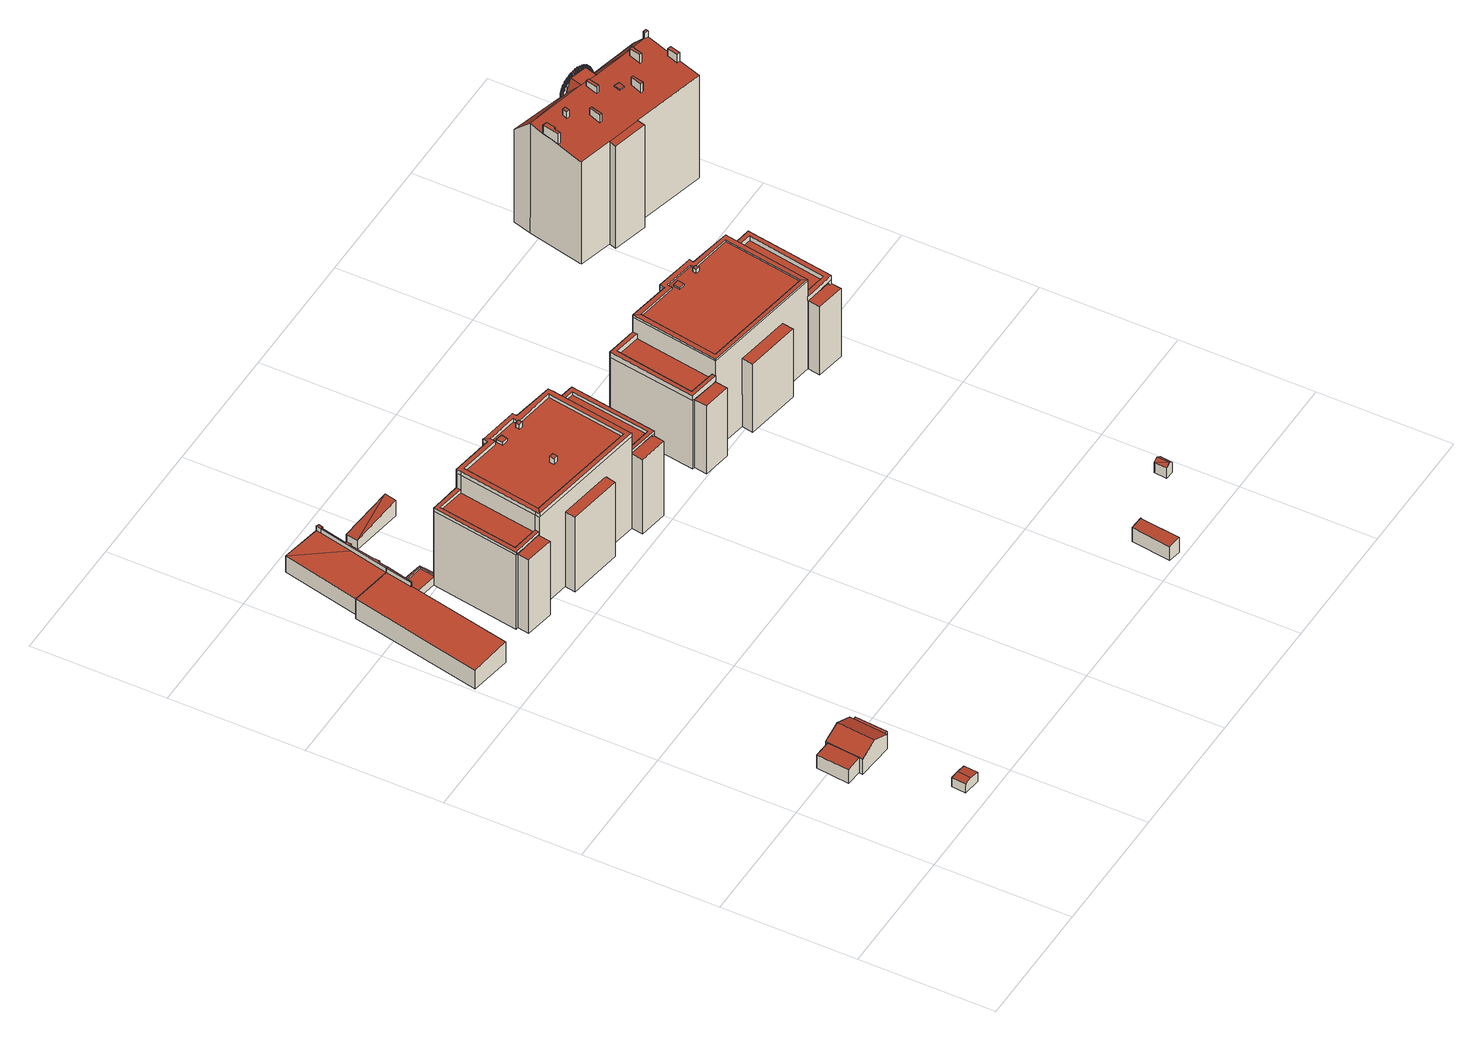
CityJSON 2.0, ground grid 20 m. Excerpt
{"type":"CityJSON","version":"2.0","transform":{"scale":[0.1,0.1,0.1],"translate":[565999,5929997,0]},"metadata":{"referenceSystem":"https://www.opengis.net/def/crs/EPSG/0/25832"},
"CityObjects":{
"building1":{"type":"Building","attributes":{"Grundfläche 2D":"11.895419","Grundhöhe NN":"1.480"},"geometry":[{"type":"Solid","lod":"3","boundaries":[[[[0,1,2,3]],[[4,5,3,2]],[[5,6,0,3]],[[6,7,1,0]],[[7,4,2,1]],[[7,6,5,4]]]],"semantics":{"surfaces":[{"type":"RoofSurface"},{"type":"WallSurface"},{"type":"GroundSurface"}],"values":[[0,1,1,1,1,2]]}}]},
"building2":{"type":"Building","attributes":{"Grundfläche 2D":"5.581081","Grundhöhe NN":"1.355"},"geometry":[{"type":"Solid","lod":"3","boundaries":[[[[8,9,10,11]],[[12,9,8,13]],[[11,10,14,15]],[[13,8,11,15,16]],[[12,13,16,17]],[[14,10,9,12,17]],[[16,15,14,17]]]],"semantics":{"surfaces":[{"type":"RoofSurface"},{"type":"WallSurface"},{"type":"GroundSurface"}],"values":[[0,0,1,1,1,1,2]]}}]},
"building3":{"type":"Building","attributes":{"Grundfläche 2D":"31.903820","Grundhöhe NN":"1.441"},"geometry":[{"type":"Solid","lod":"3","boundaries":[[[[18,19,20,21]],[[21,22,23,18]],[[19,18,23,24,25]],[[20,19,25,26]],[[22,21,20,26,27]],[[23,22,27,24]],[[27,26,25,24]]]],"semantics":{"surfaces":[{"type":"RoofSurface"},{"type":"WallSurface"},{"type":"GroundSurface"}],"values":[[0,0,1,1,1,1,2]]}}]},
"building4":{"type":"Building","attributes":{"Grundfläche 2D":"3.603369","Grundhöhe NN":"1.437"},"geometry":[{"type":"Solid","lod":"3","boundaries":[[[[28,29,30,31]],[[32,33,31,30]],[[33,34,28,31]],[[34,35,29,28]],[[35,32,30,29]],[[35,34,33,32]]]],"semantics":{"surfaces":[{"type":"RoofSurface"},{"type":"WallSurface"},{"type":"GroundSurface"}],"values":[[0,1,1,1,1,2]]}}]},
"building5":{"type":"Building","attributes":{"Grundfläche 2D":"125.593723","Grundhöhe NN":"0.376"},"children":["building5-1"],"geometry":[{"type":"Solid","lod":"3","boundaries":[[[[36,37,38,39,40,41]],[[41,40,42,43]],[[36,41,43,44]],[[37,36,44,45]],[[38,37,45,46]],[[40,39,38,46,42]],[[44,43,42,46,45]]]],"semantics":{"surfaces":[{"type":"RoofSurface"},{"type":"WallSurface"},{"type":"GroundSurface"}],"values":[[0,1,1,1,1,1,2]]}}]},
"building5-1":{"type":"BuildingInstallation","parents":["building5"],"geometry":[{"type":"MultiSurface","lod":"3","boundaries":[[[47,48,49,50]],[[50,49,41,51]],[[51,39,47,50]],[[39,40,48,47]],[[40,41,49,48]]],"semantics":{"surfaces":[{"type":"RoofSurface"},{"type":"WallSurface"}],"values":[0,1,1,1,1]}}]},
"building6":{"type":"Building","attributes":{"Grundfläche 2D":"74.541011","Grundhöhe NN":"1.148"},"children":["building6-1"],"geometry":[{"type":"Solid","lod":"3","boundaries":[[[[52,53,36,40,54,55,56]],[[54,57,58,59,55]],[[60,61,53,52,56,62,63]],[[62,56,64,65]],[[66,60,63]],[[67,60,66]],[[54,40,68,69]],[[70,58,57,54,69,71]],[[59,58,70,72]],[[55,59,72,73]],[[56,55,73,74]],[[64,56,74,75]],[[65,64,75,76]],[[77,62,65,76]],[[63,62,77,78]],[[66,63,78,79]],[[67,66,79,80]],[[60,67,80,81]],[[82,53,61,60,81,83]],[[36,53,82,84]],[[40,36,84,68]],[[75,74,73,72,70,71,69,68,84,82,83,81,80,79,78,77,76]]]],"semantics":{"surfaces":[{"type":"RoofSurface"},{"type":"WallSurface"},{"type":"GroundSurface"}],"values":[[0,0,0,0,0,0,1,1,1,1,1,1,1,1,1,1,1,1,1,1,1,2]]}}]},
"building6-1":{"type":"BuildingInstallation","parents":["building6"],"geometry":[{"type":"MultiSurface","lod":"3","boundaries":[[[85,86,49,48,87,88,89,90,91,92,93,94,95,96,97,98,99]],[[41,40,48,49]],[[40,54,87,48]],[[54,57,58,89,88,87]],[[58,59,90,89]],[[59,55,91,90]],[[55,56,92,91]],[[64,93,92,56]],[[64,65,94,93]],[[65,62,95,94]],[[62,63,96,95]],[[97,96,63,66]],[[66,67,98,97]],[[99,98,67,60]],[[60,61,85,99]],[[61,100,86,85]],[[86,100,101,52,41,49]]],"semantics":{"surfaces":[{"type":"RoofSurface"},{"type":"WallSurface"}],"values":[0,1,1,1,1,1,1,1,1,1,1,1,1,1,1,1,1]}}]},
"building7":{"type":"Building","attributes":{"Grundfläche 2D":"13.864968","Grundhöhe NN":"1.549"},"geometry":[{"type":"Solid","lod":"3","boundaries":[[[[102,103,104]],[[102,104,105]],[[106,107,104,103]],[[107,108,105,104]],[[108,109,102,105]],[[109,106,103,102]],[[109,108,107,106]]]],"semantics":{"surfaces":[{"type":"RoofSurface"},{"type":"WallSurface"},{"type":"GroundSurface"}],"values":[[0,0,1,1,1,1,2]]}}]},
"building8":{"type":"Building","attributes":{"Grundfläche 2D":"429.641172","Grundhöhe NN":"0.350"},"children":["building8-1","building8-2","building8-3","building8-4"],"geometry":[{"type":"Solid","lod":"3","boundaries":[[[[110,111,112,113,114,115,116,117,118,119,120,121]],[[122,123,124,125,126,127,128,129,130,131,132]],[[133,134,135,136,137,138,139,140,141,142,143,144,145,146]],[[147,148,149,150,151,152,138,137,153,154,155,156,157,158,146,145,159,160,161]],[[162,163,164,165,166,167,168,169]],[[170,171,172,173,174]],[[175,176,177,178]],[[179,180,181,182,183,184,185,186,187,188,189,190]],[[191,192,193,194]],[[195,196,197,198]],[[199,200,201,202,203]],[[204,205,206,207]],[[208,205,204,209,115,114,113,112]],[[209,210,116,115]],[[211,117,116,210]],[[174,173,120,119]],[[121,120,173,172]],[[172,171,170,111,110,121]],[[177,176,128,127]],[[129,128,176,175]],[[130,129,175,178]],[[212,213,214,122,132,131]],[[214,215,123,122]],[[215,216,217,218,126,125,124,123]],[[219,220,221,140,139,138]],[[221,222,141,140]],[[222,223,142,141]],[[223,224,143,142]],[[224,225,226,145,144,143]],[[179,190,133,146]],[[190,189,134,133]],[[189,188,187,186,137,136,135,134]],[[227,228,229,219,138,152,151,150]],[[186,185,184,154,153,137]],[[184,183,155,154]],[[183,182,181,157,156,155]],[[181,180,158,157]],[[180,179,146,158]],[[226,230,159,145]],[[230,231,232,233,234,148,147,161,160,159]],[[234,235,149,148]],[[235,227,150,149]],[[236,167,166,165,237,238]],[[168,167,236,239]],[[162,169,168,239,240]],[[163,162,240,241]],[[191,194,242,243]],[[192,191,243,244]],[[193,192,244,245]],[[246,247,209,204,205,208,248,249,205,204]],[[210,209,247,250]],[[211,210,250,251]],[[165,164,163,214,213,212,252,237]],[[214,163,241,253,215]],[[203,254,218,217,216,215,253,255,200,199]],[[197,196,256,257]],[[198,197,257,258]],[[195,198,258,259]],[[193,245,260,230,226,261,242,194]],[[111,170,174,119,118,117,211,251,234,233,232,231,230,260,248,208,112]],[[235,234,251,262]],[[263,227,235,262]],[[229,228,227,263,264,265,266,219],[195,259,256,196]],[[267,221,220,219,266,268]],[[222,221,267,252,212,131]],[[225,224,127,126,218,254,261,226]],[[223,222,131,130]],[[224,223,130,178,177,127]],[[201,200,255,269]],[[202,201,269,270]],[[203,202,270,254]],[[206,205,249,271]],[[207,206,271,272]],[[204,207,272,246]],[[236,238,237,252,267,268,266,265,264,263,262,251,250,247,246,272,271,249,248,260,245,244,243,242,261,254,270,269,255,253,241,240,239]],[[256,259,258,257]]]],"semantics":{"surfaces":[{"type":"RoofSurface"},{"type":"WallSurface"},{"type":"GroundSurface"}],"values":[[0,0,0,0,0,0,0,0,0,0,0,0,1,1,1,1,1,1,1,1,1,1,1,1,1,1,1,1,1,1,1,1,1,1,1,1,1,1,1,1,1,1,1,1,1,1,1,1,1,1,1,1,1,1,1,1,1,1,1,1,1,1,1,1,1,1,1,1,1,1,1,1,1,1,2,2]]}}]},
"building8-1":{"type":"BuildingInstallation","parents":["building8"],"geometry":[{"type":"MultiSurface","lod":"3","boundaries":[[[273,274,275,276,277]],[[278,275,274,273,279,280]],[[276,275,278,281]],[[277,276,281,282]],[[273,277,282,279]]],"semantics":{"surfaces":[{"type":"RoofSurface"},{"type":"WallSurface"}],"values":[0,1,1,1,1]}}]},
"building8-2":{"type":"BuildingInstallation","parents":["building8"],"geometry":[{"type":"MultiSurface","lod":"3","boundaries":[[[283,284,285,286]],[[286,285,287,288]],[[283,286,288,289]],[[284,283,289,290]],[[285,284,290,287]]],"semantics":{"surfaces":[{"type":"RoofSurface"},{"type":"WallSurface"}],"values":[0,1,1,1,1]}}]},
"building8-3":{"type":"BuildingInstallation","parents":["building8"],"geometry":[{"type":"MultiSurface","lod":"3","boundaries":[[[291,292,293,294]],[[292,291,182,295]],[[293,292,295,296]],[[294,293,296,297]],[[291,294,297,182]]],"semantics":{"surfaces":[{"type":"RoofSurface"},{"type":"WallSurface"}],"values":[0,1,1,1,1]}}]},
"building8-4":{"type":"BuildingInstallation","parents":["building8"],"geometry":[{"type":"MultiSurface","lod":"3","boundaries":[[[298,299,300,301,302,303,304]],[[169,305,300,299]],[[164,301,300,305]],[[301,164,165,302]],[[165,166,167,304,303,302]],[[167,168,298,304]],[[168,169,299,298]]],"semantics":{"surfaces":[{"type":"RoofSurface"},{"type":"WallSurface"}],"values":[0,1,1,1,1,1,1]}}]},
"building9":{"type":"Building","attributes":{"Grundfläche 2D":"11.379469","Grundhöhe NN":"1.459"},"geometry":[{"type":"Solid","lod":"3","boundaries":[[[[306,307,308,309,310]],[[306,310,311,312]],[[310,309,313,311]],[[307,306,312,314]],[[308,307,314,315]],[[309,308,315,313]],[[313,315,314,312,311]]]],"semantics":{"surfaces":[{"type":"RoofSurface"},{"type":"WallSurface"},{"type":"GroundSurface"}],"values":[[0,1,1,1,1,1,2]]}}]},
"building10":{"type":"Building","attributes":{"Grundfläche 2D":"2.597686","Grundhöhe NN":"1.301"},"geometry":[{"type":"Solid","lod":"3","boundaries":[[[[316,317,318,319]],[[317,320,321]],[[316,320,317]],[[319,318,322,323]],[[320,316,319,323,324]],[[321,320,324,325]],[[322,318,317,321,325]],[[323,322,325,324]]]],"semantics":{"surfaces":[{"type":"RoofSurface"},{"type":"WallSurface"},{"type":"GroundSurface"}],"values":[[0,0,0,1,1,1,1,2]]}}]},
"building11":{"type":"Building","attributes":{"Grundfläche 2D":"421.848076","Grundhöhe NN":"1.162"},"children":["building11-1","building11-2"],"geometry":[{"type":"Solid","lod":"3","boundaries":[[[[326,327,328,329,330,331,332,333,334]],[[335,336,337,338,339,340,341,342,343,329,328,344,345,346,347,348,349,350,334,333,351]],[[352,353,354,355,356,357,358,359,360]],[[361,362,363,364,365,366,367,368,369,370,371,372]],[[373,374,375,376,377,378,379,380,381,382,383]],[[384,385,386,387,388]],[[389,390,391,392]],[[393,394,395,396]],[[397,398,399,400,401]],[[402,403,404,405]],[[406,407,408,409]],[[410,411,412,331,330,329]],[[412,413,414,333,332,331]],[[375,374,326,334]],[[327,326,374,373]],[[373,383,328,327]],[[383,382,344,328]],[[381,345,344,382]],[[381,380,379,347,346,345]],[[379,378,348,347]],[[378,377,349,348]],[[377,376,350,349]],[[334,350,376,375]],[[414,415,416,335,351,333]],[[416,417,336,335]],[[417,418,337,336]],[[418,419,338,337]],[[419,420,421,422,341,340,339,338]],[[422,423,424,343,342,341]],[[424,410,329,343]],[[385,354,353,352,387,386]],[[355,354,385,384]],[[384,388,356,355]],[[425,358,357,426]],[[425,427,359,358]],[[427,428,429,360,359]],[[430,431,432,433,367,366,365,364,363,434]],[[433,435,436,369,368,367]],[[436,437,370,369]],[[372,371,389,392]],[[361,372,392,391]],[[391,390,362,361]],[[393,396,438,439]],[[394,393,439,440]],[[395,394,440,441]],[[411,410,357,356,388,387,352,360,429,442,412]],[[395,441,443,444,434,363,414,413,412,442,438,396]],[[390,389,416,415,414,363,362]],[[416,389,371]],[[417,416,371,370]],[[417,370,437,445,446,418]],[[419,418,446,447]],[[421,420,419,447,448,449,450,422],[402,451,452,403]],[[453,424,423,422,450,454]],[[410,455,426,357]],[[410,424,453,455]],[[400,399,456,457]],[[401,400,457,458]],[[397,401,458,459]],[[404,403,452,460]],[[405,404,460,461]],[[402,405,461,451]],[[462,463,406,409]],[[407,406,463,464]],[[408,407,464,465]],[[466,425,426,455]],[[427,425,466,467]],[[428,427,467,462,409,408,465,442,429]],[[456,399,398,397,459,468,433,432,431,430,434,444]],[[469,436,435,433,468,470]],[[437,436,469,445]],[[452,451,461,460]],[[462,467,466,455,453,454,450,449,448,447,446,445,469,470,468,459,458,457,456,444,443,441,440,439,438,442,465,464,463]]]],"semantics":{"surfaces":[{"type":"RoofSurface"},{"type":"WallSurface"},{"type":"GroundSurface"}],"values":[[0,0,0,0,0,0,0,0,0,0,0,1,1,1,1,1,1,1,1,1,1,1,1,1,1,1,1,1,1,1,1,1,1,1,1,1,1,1,1,1,1,1,1,1,1,1,1,1,1,1,1,1,1,1,1,1,1,1,1,1,1,1,1,1,1,1,1,1,1,1,1,2,2]]}}]},
"building11-1":{"type":"BuildingInstallation","parents":["building11"],"geometry":[{"type":"MultiSurface","lod":"3","boundaries":[[[471,472,473,474,475]],[[476,473,472,471,477,478]],[[474,473,476,479]],[[475,474,479,480]],[[471,475,480,477]]],"semantics":{"surfaces":[{"type":"RoofSurface"},{"type":"WallSurface"}],"values":[0,1,1,1,1]}}]},
"building11-2":{"type":"BuildingInstallation","parents":["building11"],"geometry":[{"type":"MultiSurface","lod":"3","boundaries":[[[481,482,483,484]],[[485,486,484,483]],[[481,484,486,487]],[[482,481,487,488]],[[488,485,483,482]]],"semantics":{"surfaces":[{"type":"RoofSurface"},{"type":"WallSurface"}],"values":[0,1,1,1,1]}}]},
"building12":{"type":"Building","attributes":{"Grundfläche 2D":"256.492171","Grundhöhe NN":"1.486"},"children":["building12-1","building12-2","building12-3","building12-4","building12-5","building12-6","building12-7","building12-8","building12-9","building12-10"],"geometry":[{"type":"MultiSurface","lod":"3","boundaries":[[[489,490,491]],[[491,490,492,493]],[[492,490,494]],[[490,489,494]],[[491,493,495,496,489]],[[497,498,499,500,501,502,503,504,505,506,507,508,509,510,511,512,513,489,514,515]],[[513,516,517,518,519]],[[520,521,522,518,523]],[[522,524,518]],[[518,524,513,519]],[[515,489,496,495]],[[489,515,514]],[[512,511,517,516,513]],[[525,526,527,528,529,520,523,518,517,495,493,530,531,532,533,534]],[[525,535,536,526]],[[510,537,538,509,539,540,541,542,543,544,545,501,499,498,497,515,495,517,511]],[[493,492,546,547]],[[510,509,548,549]],[[550,522,521,520,551,552]],[[524,522,550,553]],[[513,524,553,554]],[[489,513,554,555]],[[494,489,555,556]],[[492,494,556,546]],[[525,534,557,558]],[[536,535,559,560]],[[527,526,561,562]],[[535,525,558,559]],[[526,536,560,561]],[[520,529,528,527,562,551]],[[548,509,538,537,510,549,563,564]],[[509,508,539]],[[542,541,540,539,508,507,506,505,504,503,502,501,545,544,543]],[[557,534,533,532,531,530,493,547,565]],[[560,559,558,557,565,547,546,556,555,554,553,550,552,551,562,561],[548,564,563,549,566,549]]],"semantics":{"surfaces":[{"type":"RoofSurface"},{"type":"WallSurface"},{"type":"GroundSurface"}],"values":[0,0,0,0,0,0,0,0,0,0,0,0,0,0,0,0,1,1,1,1,1,1,1,1,1,1,1,1,1,1,1,1,1,1,2]}}]},
"building12-1":{"type":"BuildingInstallation","parents":["building12"],"geometry":[{"type":"MultiSurface","lod":"3","boundaries":[[[567,568,569,570]],[[571,572,570]],[[572,573,570]],[[573,567,570]],[[571,574,575,572]],[[576,577,575,574]],[[578,579,577,576]],[[578,580,581,579]],[[582,583,567,573]],[[584,585,581,580]],[[586,587,585,584]],[[588,589,587,586]],[[588,590,591,589]],[[590,592,593,591]],[[594,595,593,592]],[[594,596,597,595]],[[514,598,597,596]],[[514,599,598]],[[600,598,599,601]],[[602,600,601,603]],[[604,602,603,605]],[[604,605,606,607]],[[608,609,610,611,501]],[[611,610,607]],[[608,545,612,609]],[[606,611,607]],[[545,544,613,612]],[[544,614,615,613]],[[614,616,617,615]],[[616,618,619,617]],[[618,620,621,619]],[[620,622,623,621]],[[622,509,624,623]],[[538,625,624,509]],[[538,537,626,625]],[[510,627,626,537]],[[510,628,629,627]],[[628,630,631,629]],[[630,632,633,631]],[[634,633,632,635]],[[512,636,634,635,637]],[[638,639,636,512]],[[638,640,641,639]],[[640,642,643,641]],[[642,644,645,643]],[[644,646,647,645]],[[648,649,647,646]],[[650,651,649,648]],[[650,652,653,651]],[[652,654,655,653]],[[654,656,657,655]],[[656,658,659,657]],[[658,660,661,659]],[[660,662,663,661]],[[664,665,663,662]],[[666,665,664]],[[667,666,668,669]],[[667,670,666]],[[670,665,666]],[[671,672,670,667]],[[570,569,673]],[[673,674,675,676,677,496,678,586,584,580,578,576,574,571,570]],[[588,586,678,679,680,681,596,594,592,590]],[[608,501,502,503,504,505,506,507,508,682,683,684,685,510,537,538,509,622,620,618,616,614,544,545]],[[685,686,687,632,635,632,630,628,510]],[[512,688,689,690,691,516,654,652,650,648,646,644,642,640,638]],[[516,692,693,658,656,654]],[[693,660,658]],[[693,662,660]],[[693,694,695,666,664,662]],[[668,666,695]],[[696,697,672,671,667,669,519]],[[697,698,665,670,672]],[[698,513,663,665]],[[513,661,663]],[[513,659,661]],[[513,699,700,701,702,703,704,643,645,647,649,651,653,655,657,659]],[[704,705,706,707,708,709,710,711,712,713,714,715,716,717,718,719,720,721,722,723,604,607,610,609,612,613,615,617,619,621,623,624,625,626,627,629,631,633,634,636,639,641,643]],[[723,724,725,726,727,728,729,730,731,732,733,585,587,589,591,593,595,597,598,600,602,604]],[[585,733,489,734,735,572,575,577,579,581]],[[735,736,573,572]],[[736,490,583,582,573]],[[568,567,583,490,491]]],"semantics":{"surfaces":[{"type":"RoofSurface"},{"type":"WallSurface"}],"values":[0,0,0,0,0,0,0,0,0,0,0,0,0,0,0,0,0,0,0,0,0,0,0,0,0,0,0,0,0,0,0,0,0,0,0,0,0,0,0,0,0,0,0,0,0,0,0,0,0,0,0,0,0,0,0,0,0,0,0,0,1,1,1,1,1,1,1,1,1,1,1,1,1,1,1,1,1,1,1,1,1,1,1]}}]},
"building12-2":{"type":"BuildingInstallation","parents":["building12"],"geometry":[{"type":"MultiSurface","lod":"3","boundaries":[[[737,738,739,740,741]],[[520,521,739,738]],[[740,739,521,742]],[[742,743,523,737,741,740]],[[738,737,523,520]]],"semantics":{"surfaces":[{"type":"RoofSurface"},{"type":"WallSurface"}],"values":[0,1,1,1,1]}}]},
"building12-3":{"type":"BuildingInstallation","parents":["building12"],"geometry":[{"type":"MultiSurface","lod":"3","boundaries":[[[744,745,746,747]],[[747,746,748,749]],[[744,747,749,750]],[[745,744,750,751]],[[746,745,751,748]]],"semantics":{"surfaces":[{"type":"RoofSurface"},{"type":"WallSurface"}],"values":[0,1,1,1,1]}}]},
"building12-4":{"type":"BuildingInstallation","parents":["building12"],"geometry":[{"type":"MultiSurface","lod":"3","boundaries":[[[752,753,754,755]],[[755,754,756,757]],[[752,755,757,758]],[[753,752,758,759]],[[754,753,759,756]]],"semantics":{"surfaces":[{"type":"RoofSurface"},{"type":"WallSurface"}],"values":[0,1,1,1,1]}}]},
"building12-5":{"type":"BuildingInstallation","parents":["building12"],"geometry":[{"type":"MultiSurface","lod":"3","boundaries":[[[760,761,762,763]],[[763,762,528,529]],[[529,764,760,763]],[[761,760,764,765]],[[765,528,762,761]]],"semantics":{"surfaces":[{"type":"RoofSurface"},{"type":"WallSurface"}],"values":[0,1,1,1,1]}}]},
"building12-6":{"type":"BuildingInstallation","parents":["building12"],"geometry":[{"type":"MultiSurface","lod":"3","boundaries":[[[766,767,768,769]],[[769,768,770,771]],[[771,772,766,769]],[[772,773,767,766]],[[768,767,773,770]]],"semantics":{"surfaces":[{"type":"RoofSurface"},{"type":"WallSurface"}],"values":[0,1,1,1,1]}}]},
"building12-7":{"type":"BuildingInstallation","parents":["building12"],"geometry":[{"type":"MultiSurface","lod":"3","boundaries":[[[774,775,776,777]],[[777,776,778,779]],[[774,777,779,780]],[[775,774,780,781]],[[776,775,781,778]]],"semantics":{"surfaces":[{"type":"RoofSurface"},{"type":"WallSurface"}],"values":[0,1,1,1,1]}}]},
"building12-8":{"type":"BuildingInstallation","parents":["building12"],"geometry":[{"type":"MultiSurface","lod":"3","boundaries":[[[782,783,784,785]],[[785,784,786,787]],[[782,785,787,788]],[[783,782,788,789]],[[784,783,789,786]]],"semantics":{"surfaces":[{"type":"RoofSurface"},{"type":"WallSurface"}],"values":[0,1,1,1,1]}}]},
"building12-9":{"type":"BuildingInstallation","parents":["building12"],"geometry":[{"type":"MultiSurface","lod":"3","boundaries":[[[790,791,792,793]],[[792,791,794,795]],[[793,792,795,796]],[[790,793,796,797]],[[791,790,797,794]]],"semantics":{"surfaces":[{"type":"RoofSurface"},{"type":"WallSurface"}],"values":[0,1,1,1,1]}}]},
"building12-10":{"type":"BuildingInstallation","parents":["building12"],"geometry":[{"type":"MultiSurface","lod":"3","boundaries":[[[798,799,800,801,802,803]],[[532,804,798,803]],[[805,799,798,804]],[[805,806,800,799]],[[807,801,800,806]],[[807,530,802,801]],[[530,531,532,803,802]]],"semantics":{"surfaces":[{"type":"RoofSurface"},{"type":"WallSurface"}],"values":[0,1,1,1,1,1,1]}}]}
},
"vertices":[
[74,211,38],[69,162,38],[94,160,40],[98,208,40],[94,160,15],[98,208,15],[74,211,15],[69,162,15],
[138,23,31],[140,43,31],[128,45,30],[126,24,30],[154,42,30],[152,21,30],[128,45,14],[126,24,14],[152,21,14],[154,42,14],
[121,153,52],[149,150,40],[154,207,40],[126,210,52],[99,212,40],[93,155,40],[93,155,14],[149,150,14],[154,207,14],[99,212,14],
[157,155,36],[161,203,36],[154,203,36],[149,155,36],[154,203,14],[149,155,14],[157,155,14],[161,203,14],
[44,862,38],[3,666,37],[65,656,40],[97,810,40],[106,850,40],[104,851,40],[106,850,4],[104,851,4],[44,862,4],[3,666,4],[65,656,4],
[97,810,48],[106,850,48],[104,851,48],[96,810,48],[96,810,40],
[117,910,40],[70,978,39],[109,865,40],[111,871,40],[119,912,40],[110,865,40],[111,864,40],[112,871,40],[132,965,40],[129,966,40],[120,918,40],[129,958,40],[121,911,40],[122,918,40],[131,958,40],[133,965,40],[106,850,11],[109,865,11],[111,864,11],[110,865,11],[112,871,11],[111,871,11],[119,912,11],[121,911,11],[122,918,11],[120,918,11],[129,958,11],[131,958,11],[133,965,11],[132,965,11],[70,978,11],[129,966,11],[44,862,11],
[129,966,48],[128,959,48],[109,865,48],[110,865,48],[111,864,48],[112,871,48],[111,871,48],[119,912,48],[121,911,48],[122,918,48],[120,918,48],[129,958,48],[131,958,48],[133,965,48],[132,965,48],[128,959,40],[118,913,40],
[147,916,31],[225,904,42],[228,921,43],[150,934,31],[225,904,15],[228,921,15],[150,934,15],[147,916,15],
[362,643,137],[361,643,137],[360,638,137],[361,638,137],[404,631,137],[407,630,137],[428,761,137],[381,769,137],[380,763,137],[380,762,137],[420,756,137],[402,637,137],[147,806,137],[126,675,137],[130,675,137],[132,674,137],[173,668,137],[174,674,137],[133,680,137],[152,799,137],[193,792,137],[194,799,137],[153,805,137],[200,791,169],[263,781,169],[264,783,169],[264,788,169],[265,789,169],[259,797,169],[258,790,169],[257,789,169],[194,799,169],[193,792,169],[174,674,169],[173,668,169],[173,667,169],[181,673,169],[380,763,169],[381,769,169],[318,780,169],[319,787,169],[318,787,169],[260,796,169],[269,788,169],[311,781,169],[310,774,169],[310,773,169],[373,764,169],[354,645,169],[360,637,169],[360,638,169],[380,762,169],[116,811,16],[147,806,16],[150,806,16],[153,805,16],[153,806,16],[156,831,16],[120,837,16],[120,834,16],[361,643,132],[362,643,132],[402,637,132],[420,756,132],[380,762,132],[152,799,132],[133,680,132],[174,674,132],[193,792,132],[181,673,163],[354,645,163],[373,764,163],[310,773,163],[310,774,163],[311,781,163],[269,788,163],[265,789,163],[264,788,163],[264,783,163],[263,781,163],[200,791,163],[223,643,132],[305,630,132],[308,646,132],[226,659,132],[260,796,41],[318,787,41],[320,799,41],[261,809,41],[132,674,131],[130,675,131],[127,657,131],[170,650,131],[173,668,131],[404,631,132],[361,638,132],[358,620,132],[401,613,132],[360,638,132],[407,630,132],[428,761,132],[381,769,132],[194,799,132],[153,805,132],[147,806,132],[126,675,132],[130,675,132],[132,674,132],[173,668,132],[259,797,163],[258,790,163],[257,789,163],[194,799,163],[193,792,163],[174,674,163],[173,668,163],[173,667,163],[319,787,163],[318,787,163],[260,796,163],[360,637,163],[360,638,163],[380,762,163],[380,763,163],[381,769,163],[318,780,163],[156,831,3],[153,805,3],[153,806,3],[120,837,3],[116,811,3],[147,806,3],[226,659,3],[223,643,3],[305,630,3],[308,646,3],[404,631,3],[407,630,3],[360,638,3],[361,638,3],[428,761,3],[381,769,3],[194,799,3],[126,675,3],[173,668,3],[130,675,3],[318,787,39],[320,799,39],[261,809,39],[260,796,39],[360,637,3],[173,667,3],[318,780,3],[319,787,3],[318,787,3],[260,796,3],[259,797,3],[257,789,3],[258,790,3],[127,657,3],[170,650,3],[358,620,3],[401,613,3],
[268,782,168],[268,780,168],[267,772,168],[276,771,168],[278,780,168],[267,772,163],[268,782,163],[268,780,163],[276,771,163],[278,780,163],
[274,697,173],[275,704,173],[268,705,173],[267,698,173],[268,705,163],[267,698,163],[274,697,163],[275,704,163],
[310,773,171],[304,774,171],[303,768,171],[309,767,171],[304,774,163],[303,768,163],[309,767,163],
[120,837,18],[120,834,18],[153,829,18],[150,806,18],[153,805,18],[153,806,18],[156,831,18],[153,829,16],
[654,62,41],[635,64,39],[627,5,39],[646,2,41],[653,60,41],[653,60,15],[654,62,15],[646,2,15],[635,64,15],[627,5,15],
[768,101,36],[766,82,36],[773,82,31],[775,101,31],[762,102,31],[760,83,31],[773,82,13],[775,101,13],[762,102,13],[760,83,13],
[540,615,168],[559,733,168],[559,734,168],[553,742,168],[533,616,168],[532,610,168],[712,581,168],[718,580,168],[713,587,168],[739,705,168],[740,711,168],[676,722,168],[678,729,168],[677,729,168],[619,739,168],[618,739,168],[617,732,168],[617,731,168],[560,733,168],[622,723,168],[623,725,168],[623,731,168],[670,723,168],[669,716,168],[732,706,168],[719,586,168],[533,616,139],[532,616,139],[492,623,139],[512,742,139],[552,735,139],[553,742,139],[506,749,139],[486,618,139],[532,610,139],[760,580,139],[719,586,139],[718,580,139],[719,579,139],[759,573,139],[762,573,139],[766,572,139],[786,697,139],[787,704,139],[740,711,139],[739,705,139],[780,698,139],[559,733,165],[540,615,165],[713,587,165],[732,706,165],[669,716,165],[670,723,165],[623,731,165],[623,725,165],[622,723,165],[560,733,165],[559,734,165],[512,742,131],[492,623,131],[532,616,131],[533,616,131],[552,735,131],[739,705,131],[719,586,131],[760,580,131],[780,698,131],[582,584,130],[664,571,130],[667,588,130],[585,601,130],[762,573,130],[759,573,130],[719,579,130],[716,561,130],[759,554,130],[619,739,41],[677,729,41],[679,742,41],[621,751,41],[486,598,130],[528,591,130],[531,610,130],[489,617,130],[553,742,165],[533,616,165],[532,610,165],[712,581,165],[718,580,165],[719,586,165],[739,705,165],[740,711,165],[676,722,165],[678,729,165],[677,729,165],[619,739,165],[618,739,165],[617,732,165],[617,731,165],[506,749,131],[553,742,131],[486,618,131],[531,610,131],[532,610,131],[719,579,131],[759,573,131],[762,573,131],[766,572,131],[718,580,131],[786,697,131],[787,704,131],[740,711,131],[585,601,12],[582,584,12],[664,571,12],[667,588,12],[532,610,12],[712,581,12],[718,580,12],[740,711,12],[676,722,12],[678,729,12],[677,729,12],[619,739,12],[618,739,12],[619,739,39],[677,729,39],[617,731,12],[617,732,12],[553,742,12],[719,579,12],[716,561,12],[759,554,12],[762,573,12],[679,742,39],[621,751,39],[489,617,12],[486,598,12],[528,591,12],[531,610,12],[506,749,12],[486,618,12],[766,572,12],[787,704,12],[786,697,12],
[628,724,168],[627,723,168],[626,714,168],[635,713,168],[637,723,168],[626,714,165],[628,724,165],[627,723,165],[635,713,165],[637,723,165],
[668,709,172],[668,715,172],[663,716,172],[662,710,172],[663,716,165],[662,710,165],[668,709,165],[668,715,165],
[856,1011,178],[852,1012,178],[851,1010,180],[774,1036,176],[766,1008,205],[857,1015,173],[860,986,205],[857,1007,183],[866,1004,205],[867,1004,205],[868,1003,205],[869,1003,205],[871,1003,205],[873,1002,204],[875,1002,204],[876,1001,204],[877,1001,204],[879,1001,204],[880,1000,204],[881,1000,204],[882,1000,205],[886,999,205],[891,997,205],[893,997,202],[905,998,177],[864,1005,202],[865,1004,205],[902,995,181],[886,978,205],[939,965,205],[908,996,179],[979,955,205],[980,959,201],[986,980,177],[974,957,205],[906,1001,174],[797,910,193],[848,898,193],[959,870,193],[966,902,198],[970,917,200],[761,987,202],[758,972,200],[756,962,198],[747,925,193],[747,923,193],[793,899,193],[845,886,193],[885,999,205],[884,999,205],[881,1000,205],[880,1000,205],[879,1001,205],[877,1001,205],[876,1001,205],[875,1002,205],[873,1002,205],[774,1036,15],[766,1008,15],[882,1000,15],[886,999,15],[986,980,15],[979,955,15],[980,959,15],[906,1001,15],[905,998,15],[856,1011,15],[857,1015,15],[747,923,15],[797,910,15],[793,899,15],[845,886,15],[848,898,15],[959,870,15],[885,999,15],[884,999,15],[747,925,15],[891,997,15],
[851,1010,183],[850,1009,181],[851,1008,182],[852,1008,188],[853,1008,189],[854,1011,193],[853,1011,192],[854,1007,190],[855,1011,194],[854,1007,191],[855,1011,195],[855,1007,193],[856,1011,197],[856,1007,194],[857,1010,198],[852,1012,185],[852,1012,184],[857,1007,195],[858,1010,199],[858,1006,196],[859,1010,200],[859,1006,197],[860,1010,201],[860,1006,198],[861,1009,202],[861,1005,199],[862,1009,203],[862,1005,200],[863,1009,204],[863,1005,201],[864,1008,205],[865,1008,206],[865,1005,202],[867,1008,206],[866,1004,203],[868,1007,207],[867,1004,203],[869,1007,208],[868,1004,204],[869,1003,204],[870,1007,208],[872,1002,205],[873,1006,209],[872,1006,209],[870,1003,204],[874,1006,209],[876,1005,209],[876,1001,206],[877,1005,210],[877,1001,206],[878,1005,210],[879,1001,206],[880,1004,210],[880,1000,206],[881,1004,210],[881,1000,206],[882,1004,210],[883,1003,209],[885,1003,209],[886,1003,209],[887,1002,209],[888,999,204],[888,1002,208],[889,998,204],[890,1002,208],[890,998,203],[891,1002,207],[892,1001,207],[891,998,203],[894,1001,206],[892,997,202],[894,997,201],[895,1001,205],[895,997,200],[896,1000,204],[896,996,199],[897,1000,203],[897,996,199],[898,1000,203],[898,996,198],[899,1000,202],[899,996,196],[900,999,200],[900,995,195],[901,999,199],[901,995,194],[902,999,198],[902,995,193],[903,999,197],[903,995,192],[904,999,196],[904,995,191],[905,998,195],[904,995,190],[905,998,194],[904,995,189],[905,998,193],[905,994,188],[906,998,192],[906,994,187],[908,996,182],[907,994,181],[908,994,181],[906,998,191],[908,997,184],[908,998,185],[852,1008,182],[853,1008,182],[854,1007,182],[855,1007,182],[856,1007,183],[858,1006,185],[859,1006,188],[861,1005,194],[862,1005,197],[882,1000,204],[884,999,204],[885,999,204],[886,999,203],[888,999,203],[889,998,203],[895,997,196],[896,996,194],[899,996,187],[900,995,185],[903,995,181],[904,995,181],[905,994,181],[906,994,181],[908,997,178],[908,998,177],[906,998,177],[904,999,177],[903,999,177],[902,999,178],[901,999,178],[899,1000,178],[897,1000,178],[896,1000,178],[895,1001,179],[894,1001,179],[892,1001,179],[891,1002,179],[890,1002,179],[887,1002,179],[886,1003,179],[883,1003,179],[882,1004,179],[881,1004,179],[880,1004,180],[878,1005,180],[877,1005,180],[876,1005,180],[874,1006,180],[872,1006,179],[870,1007,179],[869,1007,179],[868,1007,179],[867,1008,179],[865,1008,179],[864,1008,179],[863,1009,179],[862,1009,179],[861,1009,179],[860,1010,179],[859,1010,179],[858,1010,179],[855,1011,178],[854,1011,178],[853,1011,178],
[974,957,215],[979,955,215],[980,959,215],[975,960,215],[974,958,215],[975,960,201],[974,958,203],
[800,974,213],[805,973,213],[807,980,213],[802,981,213],[807,980,202],[802,981,202],[800,974,201],[805,973,201],
[862,980,214],[858,963,214],[862,962,214],[866,979,214],[862,962,202],[866,979,204],[862,980,204],[858,963,202],
[965,919,213],[961,903,213],[966,902,213],[970,917,213],[965,919,200],[961,903,198],
[822,953,211],[817,936,211],[821,935,211],[825,952,211],[821,935,197],[825,952,199],[822,953,199],[817,936,197],
[938,959,217],[934,942,217],[937,941,217],[942,958,217],[937,941,201],[942,958,204],[938,959,204],[934,942,201],
[896,934,213],[891,917,213],[895,916,213],[899,933,213],[895,916,197],[899,933,199],[896,934,199],[891,917,197],
[887,939,202],[889,947,203],[881,950,203],[879,941,202],[889,947,201],[881,950,201],[879,941,200],[887,939,200],
[760,961,216],[762,971,216],[765,971,216],[768,985,216],[761,987,216],[756,962,216],[760,961,198],[762,971,200],[765,971,200],[768,985,202]
]}
